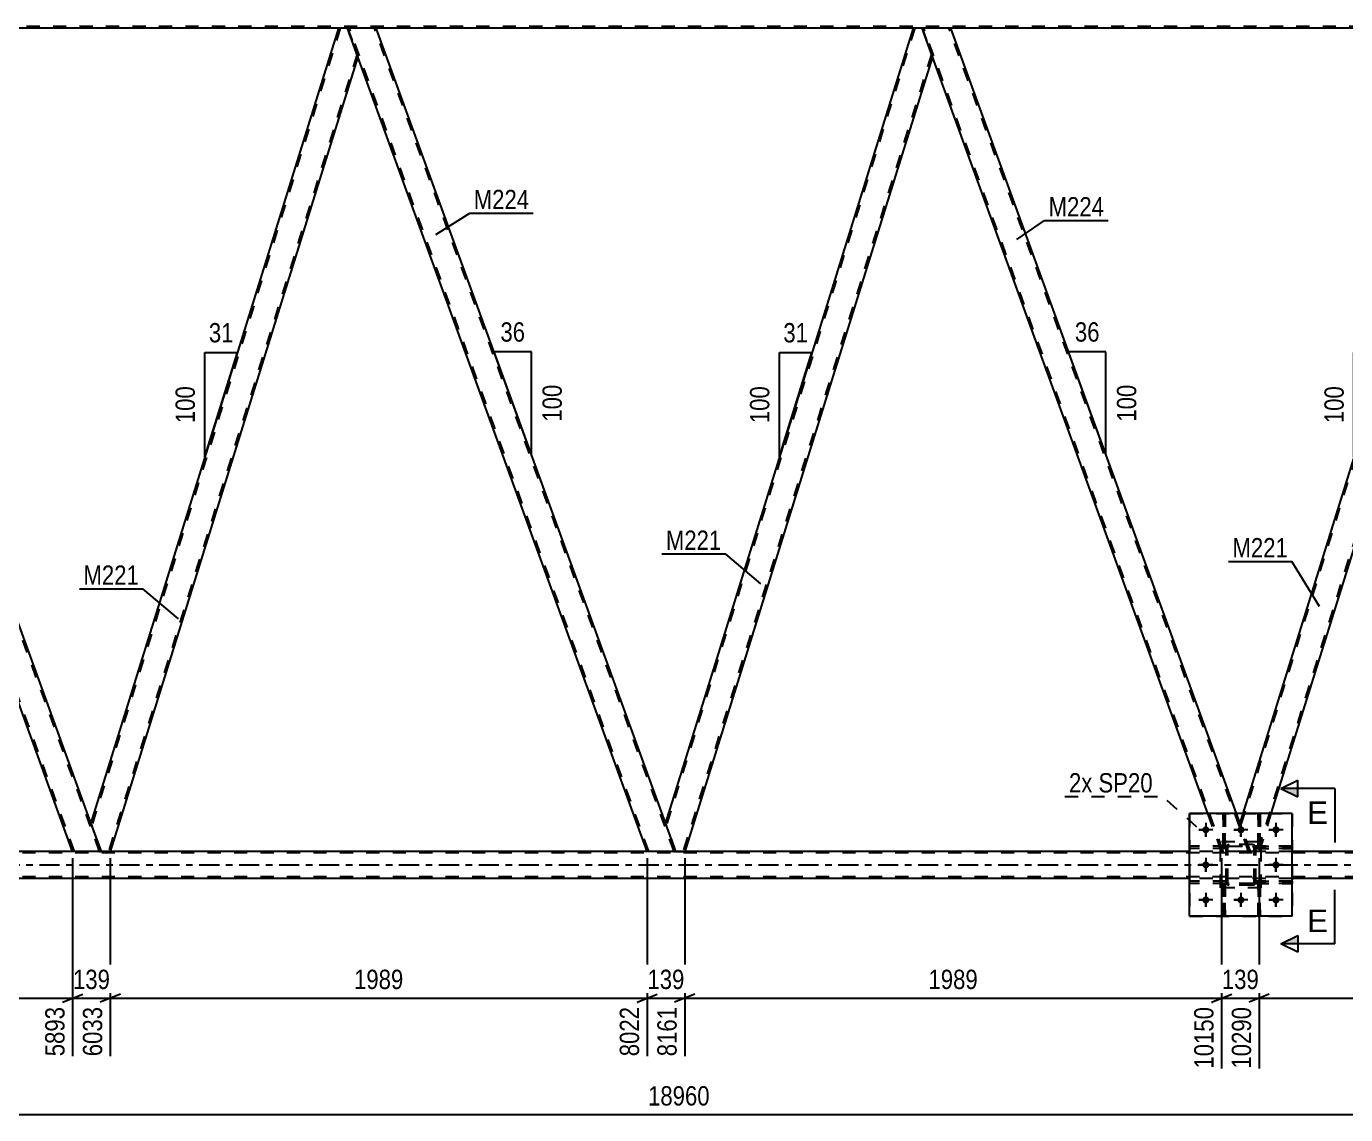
# Model space of a CAD drawing. Header units: millimetres. Extents: x 0 to 841, y 0 to 594.
# Drawn here: x 328.9 to 524.4, y 259.6 to 420.9 of the extents above; entities that cross this region are included whole.
import ezdxf

# ---------------------------------------------------------------- set-up
doc = ezdxf.new("R2010")
doc.units = ezdxf.units.MM
doc.linetypes.add('DXK_LINE_DOT2', pattern=[3.9198, 1.9599, -1.9599])
doc.linetypes.add('DXK_LINE_DOT3', pattern=[5.9187, 2.979, -0.9799, 0.9799, -0.9799])
doc.styles.add('Arial', font='ARIAL.TTF', dxfattribs={"height": 0.2})
doc.styles.add('Arial Narrow', font='ARIALN.TTF', dxfattribs={"height": 0.2})

# ---------------------------------------------------------------- blocks, each defined once
blk = doc.blocks.new('Part-122567994-4030 - 3956')
at = {"color": 7, "linetype": 'DXK_LINE_DOT2'}
for p, q in [((506.72, 299.37), (501.32, 299.37)), ((501.32, 299.05), (501.32, 299.37)), ((506.12, 299.05), (506.12, 299.37)), ((506.72, 299.37), (506.72, 299.05)), ((506.72, 299.05), (501.32, 299.05))]:
    blk.add_line(p, q, dxfattribs=at)
blk = doc.blocks.new('Part-122567994-4031 - 3956')
at = {"color": 7, "linetype": 'DXK_LINE_DOT2'}
for p, q in [((506.72, 294.17), (501.32, 294.17)), ((501.32, 293.85), (501.32, 294.17)), ((506.72, 293.85), (501.32, 293.85)), ((506.12, 293.85), (506.12, 294.17)), ((506.72, 294.17), (506.72, 293.85))]:
    blk.add_line(p, q, dxfattribs=at)
blk = doc.blocks.new('Part-122567994-4023 - 3956')
at = {"color": 7, "linetype": 'DXK_LINE_DOT2'}
for p, q in [((506.59, 293.85), (506.27, 293.85)), ((506.27, 293.85), (506.27, 289.01)), ((506.59, 289.01), (506.59, 293.85)), ((506.27, 293.25), (506.59, 293.25)), ((506.27, 289.01), (506.59, 289.01))]:
    blk.add_line(p, q, dxfattribs=at)
blk = doc.blocks.new('Part-122567994-4028 - 3956')
at = {"color": 7, "linetype": 'DXK_LINE_DOT2'}
for p, q in [((506.72, 299.13), (506.75, 299.32)), ((506.75, 299.32), (506.72, 299.13)), ((506.72, 294.09), (506.72, 299.13)), ((506.96, 299.13), (506.97, 299.22)), ((506.96, 294.09), (506.96, 299.13)), ((506.97, 299.22), (507.03, 299.3)), ((507.01, 299.57), (507.2, 299.61)), ((507.2, 299.61), (507.01, 299.57)), ((507.03, 299.3), (507.1, 299.35)), ((507.1, 299.35), (507.2, 299.37)), ((510.64, 299.61), (507.2, 299.61)), ((507.2, 299.37), (510.64, 299.37)), ((510.64, 299.61), (510.82, 299.57)), ((510.82, 299.57), (510.64, 299.61)), ((510.64, 299.37), (510.73, 299.35)), ((510.73, 299.35), (510.81, 299.3)), ((510.81, 299.3), (510.86, 299.22)), ((510.86, 299.22), (510.88, 299.13)), ((510.88, 294.09), (510.88, 299.13)), ((511.08, 299.32), (511.12, 299.13)), ((511.12, 299.13), (511.08, 299.32)), ((511.12, 294.09), (511.12, 299.13)), ((506.75, 293.91), (506.72, 294.09)), ((506.72, 294.09), (506.75, 293.91)), ((506.97, 294), (506.96, 294.09)), ((507.03, 293.92), (506.97, 294)), ((507.2, 293.61), (507.01, 293.65)), ((507.01, 293.65), (507.2, 293.61)), ((507.1, 293.87), (507.03, 293.92)), ((507.2, 293.85), (507.1, 293.87)), ((510.64, 293.85), (507.2, 293.85)), ((510.64, 293.61), (507.2, 293.61)), ((510.73, 293.87), (510.64, 293.85)), ((510.82, 293.65), (510.64, 293.61)), ((510.64, 293.61), (510.82, 293.65)), ((510.81, 293.92), (510.73, 293.87)), ((510.86, 294), (510.81, 293.92)), ((510.88, 294.09), (510.86, 294)), ((511.12, 294.09), (511.08, 293.91)), ((511.08, 293.91), (511.12, 294.09))]:
    blk.add_line(p, q, dxfattribs=at)
at = {"color": 7, "linetype": 'DXK_LINE_DOT3'}
blk.add_line((508.92, 296.61), (508.92, 296.61), dxfattribs=at)
at = {"color": 7, "linetype": 'DXK_LINE_DOT2'}
for centre, start, end in [((507.2, 299.13), 112.5, 157.5), ((507.2, 299.13), 112.5, 157.5), ((510.64, 299.13), 22.5, 67.5), ((510.64, 299.13), 22.5, 67.5), ((507.2, 294.09), 202.5, 247.5), ((507.2, 294.09), 202.5, 247.5), ((510.64, 294.09), 292.5, 337.5), ((510.64, 294.09), 292.5, 337.5)]:
    blk.add_arc(centre, 0.48, start, end, dxfattribs=at)
blk = doc.blocks.new('Part-122567994-3964 - 3956')
at = {"color": 7, "linetype": 'DXK_LINE_DOT2'}
for p, q in [((506.27, 299.37), (506.27, 304.21)), ((506.27, 304.21), (506.59, 304.21)), ((506.59, 304.21), (506.59, 299.37)), ((506.27, 299.97), (506.59, 299.97)), ((506.59, 299.37), (506.27, 299.37))]:
    blk.add_line(p, q, dxfattribs=at)
blk = doc.blocks.new('Part-122567994-4029 - 3956')
at = {"color": 7, "linetype": 'DXK_LINE_DOT2'}
for p, q in [((511.12, 293.85), (511.12, 294.17)), ((511.12, 294.17), (516.52, 294.17)), ((516.52, 293.85), (511.12, 293.85)), ((511.72, 293.85), (511.72, 294.17)), ((516.52, 294.17), (516.52, 293.85))]:
    blk.add_line(p, q, dxfattribs=at)
blk = doc.blocks.new('Bolt-122567994-3965 - 3956')
at = {"linetype": 'Continuous'}
for points in [[(504.24, 301.81, -1), (503.2, 301.81, -1)], [(509.44, 301.81, -1), (508.4, 301.81, -1)], [(514.64, 301.81, -1), (513.6, 301.81, -1)], [(504.24, 296.61, -1), (503.2, 296.61, -1)], [(514.64, 296.61, -1), (513.6, 296.61, -1)], [(504.24, 291.41, -1), (503.2, 291.41, -1)], [(509.44, 291.41, -1), (508.4, 291.41, -1)], [(514.64, 291.41, -1), (513.6, 291.41, -1)]]:
    blk.add_hatch(color=1, dxfattribs=at).paths.add_polyline_path(points)
at = {"color": 1, "linetype": 'Continuous'}
for p, q in [((504.76, 301.81), (502.68, 301.81)), ((503.72, 302.85), (503.72, 300.77)), ((509.96, 301.81), (507.88, 301.81)), ((508.92, 302.85), (508.92, 300.77)), ((515.16, 301.81), (513.08, 301.81)), ((514.12, 302.85), (514.12, 300.77)), ((503.72, 297.65), (503.72, 295.57)), ((514.12, 297.65), (514.12, 295.57)), ((504.76, 296.61), (502.68, 296.61)), ((515.16, 296.61), (513.08, 296.61)), ((504.76, 291.41), (502.68, 291.41)), ((503.72, 292.45), (503.72, 290.37)), ((509.96, 291.41), (507.88, 291.41)), ((508.92, 292.45), (508.92, 290.37)), ((515.16, 291.41), (513.08, 291.41)), ((514.12, 292.45), (514.12, 290.37))]:
    blk.add_line(p, q, dxfattribs=at)
blk = doc.blocks.new('Bolt-122567994-4036 - 3956')
at = {"color": 1, "linetype": 'Continuous'}
for p, q in [((502.68, 301.81), (503.37, 301.81)), ((503.72, 302.85), (503.72, 302.16)), ((503.72, 300.77), (503.72, 301.46)), ((504.76, 301.81), (504.06, 301.81)), ((507.88, 301.81), (508.57, 301.81)), ((508.92, 302.85), (508.92, 302.16)), ((508.92, 300.77), (508.92, 301.46)), ((509.96, 301.81), (509.26, 301.81)), ((513.08, 301.81), (513.77, 301.81)), ((514.12, 302.85), (514.12, 302.16)), ((514.12, 300.77), (514.12, 301.46)), ((515.16, 301.81), (514.46, 301.81)), ((503.72, 297.65), (503.72, 296.96)), ((514.12, 297.65), (514.12, 296.96)), ((502.68, 296.61), (503.37, 296.61)), ((503.72, 295.57), (503.72, 296.26)), ((504.76, 296.61), (504.06, 296.61)), ((513.08, 296.61), (513.77, 296.61)), ((514.12, 295.57), (514.12, 296.26)), ((515.16, 296.61), (514.46, 296.61)), ((502.68, 291.41), (503.37, 291.41)), ((503.72, 292.45), (503.72, 291.76)), ((504.76, 291.41), (504.06, 291.41)), ((507.88, 291.41), (508.57, 291.41)), ((508.92, 292.45), (508.92, 291.76)), ((509.96, 291.41), (509.26, 291.41)), ((513.08, 291.41), (513.77, 291.41)), ((514.12, 292.45), (514.12, 291.76)), ((515.16, 291.41), (514.46, 291.41)), ((503.72, 290.37), (503.72, 291.06)), ((508.92, 290.37), (508.92, 291.06)), ((514.12, 290.37), (514.12, 291.06))]:
    blk.add_line(p, q, dxfattribs=at)
blk = doc.blocks.new('Part-122567994-4042 - 3956')
at = {"color": 7, "linetype": 'DXK_LINE_DOT2'}
for p, q in [((511.47, 289.01), (511.47, 293.85)), ((511.47, 293.85), (511.79, 293.85)), ((511.79, 293.85), (511.79, 289.01)), ((511.47, 293.25), (511.79, 293.25)), ((511.79, 289.01), (511.47, 289.01))]:
    blk.add_line(p, q, dxfattribs=at)
blk = doc.blocks.new('Part-122567994-3978 - 3956')
at = {"color": 7, "linetype": 'DXK_LINE_DOT2'}
for p, q in [((511.79, 293.85), (511.47, 293.85)), ((511.47, 293.85), (511.47, 289.01)), ((511.79, 289.01), (511.79, 293.85)), ((511.47, 293.25), (511.79, 293.25)), ((511.47, 289.01), (511.79, 289.01))]:
    blk.add_line(p, q, dxfattribs=at)
blk = doc.blocks.new('Part-122567994-4046 - 3956')
at = {"color": 7, "linetype": 'DXK_LINE_DOT2'}
for p, q in [((506.72, 299.13), (506.75, 299.32)), ((506.75, 299.32), (506.72, 299.13)), ((506.72, 294.09), (506.72, 299.13)), ((506.96, 299.13), (506.97, 299.22)), ((506.96, 294.09), (506.96, 299.13)), ((506.97, 299.22), (507.03, 299.3)), ((507.01, 299.57), (507.2, 299.61)), ((507.2, 299.61), (507.01, 299.57)), ((507.03, 299.3), (507.1, 299.35)), ((507.1, 299.35), (507.2, 299.37)), ((510.64, 299.61), (507.2, 299.61)), ((507.2, 299.37), (510.64, 299.37)), ((510.64, 299.61), (510.82, 299.57)), ((510.82, 299.57), (510.64, 299.61)), ((510.64, 299.37), (510.73, 299.35)), ((510.73, 299.35), (510.81, 299.3)), ((510.81, 299.3), (510.86, 299.22)), ((510.86, 299.22), (510.88, 299.13)), ((510.88, 294.09), (510.88, 299.13)), ((511.08, 299.32), (511.12, 299.13)), ((511.12, 299.13), (511.08, 299.32)), ((511.12, 294.09), (511.12, 299.13)), ((506.75, 293.91), (506.72, 294.09)), ((506.72, 294.09), (506.75, 293.91)), ((506.97, 294), (506.96, 294.09)), ((507.03, 293.92), (506.97, 294)), ((507.2, 293.61), (507.01, 293.65)), ((507.01, 293.65), (507.2, 293.61)), ((507.1, 293.87), (507.03, 293.92)), ((507.2, 293.85), (507.1, 293.87)), ((510.64, 293.85), (507.2, 293.85)), ((510.64, 293.61), (507.2, 293.61)), ((510.73, 293.87), (510.64, 293.85)), ((510.82, 293.65), (510.64, 293.61)), ((510.64, 293.61), (510.82, 293.65)), ((510.81, 293.92), (510.73, 293.87)), ((510.86, 294), (510.81, 293.92)), ((510.88, 294.09), (510.86, 294)), ((511.12, 294.09), (511.08, 293.91)), ((511.08, 293.91), (511.12, 294.09))]:
    blk.add_line(p, q, dxfattribs=at)
at = {"color": 7, "linetype": 'DXK_LINE_DOT3'}
blk.add_line((508.92, 296.61), (508.92, 296.61), dxfattribs=at)
at = {"color": 7, "linetype": 'DXK_LINE_DOT2'}
for centre, start, end in [((507.2, 299.13), 112.5, 157.5), ((507.2, 299.13), 112.5, 157.5), ((510.64, 299.13), 22.5, 67.5), ((510.64, 299.13), 22.5, 67.5), ((507.2, 294.09), 202.5, 247.5), ((507.2, 294.09), 202.5, 247.5), ((510.64, 294.09), 292.5, 337.5), ((510.64, 294.09), 292.5, 337.5)]:
    blk.add_arc(centre, 0.48, start, end, dxfattribs=at)
blk = doc.blocks.new('Part-122567994-4047 - 3956')
at = {"color": 7, "linetype": 'DXK_LINE_DOT2'}
for p, q in [((511.92, 300.01), (505.92, 300.01)), ((505.92, 293.21), (505.92, 300.01)), ((511.92, 293.21), (511.92, 300.01)), ((511.92, 293.21), (505.92, 293.21))]:
    blk.add_line(p, q, dxfattribs=at)
blk = doc.blocks.new('Part-122567994-4234 - 3956')
at = {"color": 7, "linetype": 'DXK_LINE_DOT2'}
for p, q in [((511.47, 299.37), (511.47, 304.21)), ((511.47, 304.21), (511.79, 304.21)), ((511.79, 304.21), (511.79, 299.37)), ((511.47, 299.97), (511.79, 299.97)), ((511.79, 299.37), (511.47, 299.37))]:
    blk.add_line(p, q, dxfattribs=at)
blk = doc.blocks.new('Part-122567994-3993 - 3956')
at = {"color": 7, "linetype": 'DXK_LINE_DOT2'}
for p, q in [((511.92, 300.01), (505.92, 300.01)), ((505.92, 293.21), (505.92, 300.01)), ((511.92, 293.21), (511.92, 300.01)), ((511.92, 293.21), (505.92, 293.21))]:
    blk.add_line(p, q, dxfattribs=at)
blk = doc.blocks.new('Part-122567994-3996 - 3956')
at = {"color": 7, "linetype": 'DXK_LINE_DOT2'}
for p, q in [((511.12, 299.05), (511.12, 299.37)), ((511.12, 299.37), (516.52, 299.37)), ((511.72, 299.05), (511.72, 299.37)), ((516.52, 299.37), (516.52, 299.05)), ((516.52, 299.05), (511.12, 299.05))]:
    blk.add_line(p, q, dxfattribs=at)
blk = doc.blocks.new('Part-122567994-3999 - 3956')
at = {"color": 2, "linetype": 'Continuous'}
blk.add_line((506.59, 304.21), (506.27, 304.21), dxfattribs=at)
at = {"color": 7, "linetype": 'DXK_LINE_DOT2'}
for p, q in [((506.27, 304.21), (506.27, 299.37)), ((506.59, 299.37), (506.59, 304.21)), ((506.27, 299.97), (506.59, 299.97)), ((506.27, 299.37), (506.59, 299.37))]:
    blk.add_line(p, q, dxfattribs=at)
blk = doc.blocks.new('Part-122567994-4032 - 3956')
at = {"color": 2, "linetype": 'Continuous'}
blk.add_line((511.79, 304.21), (511.47, 304.21), dxfattribs=at)
at = {"color": 7, "linetype": 'DXK_LINE_DOT2'}
for p, q in [((511.47, 304.21), (511.47, 299.37)), ((511.79, 299.37), (511.79, 304.21)), ((511.47, 299.97), (511.79, 299.97)), ((511.47, 299.37), (511.79, 299.37))]:
    blk.add_line(p, q, dxfattribs=at)
blk = doc.blocks.new('Part-122567994-4119 - 3956')
at = {"color": 2, "linetype": 'Continuous'}
for p, q in [((465.91, 420.61), (461.66, 420.61)), ((508.28, 304.21), (465.91, 420.61)), ((504.02, 304.21), (463.2, 416.36))]:
    blk.add_line(p, q, dxfattribs=at)
at = {"color": 7, "linetype": 'DXK_LINE_DOT2'}
for p, q in [((461.66, 420.61), (463.2, 416.36)), ((506.31, 298.61), (461.91, 420.61)), ((510.06, 298.61), (465.66, 420.61)), ((506.06, 298.61), (504.02, 304.21)), ((510.32, 298.61), (508.28, 304.21)), ((510.32, 298.61), (506.06, 298.61))]:
    blk.add_line(p, q, dxfattribs=at)
blk = doc.blocks.new('Part-122567994-4065 - 3956')
at = {"color": 7, "linetype": 'DXK_LINE_DOT2'}
for p, q in [((506.27, 289.01), (506.27, 293.85)), ((506.27, 293.85), (506.59, 293.85)), ((506.59, 293.85), (506.59, 289.01)), ((506.27, 293.25), (506.59, 293.25)), ((506.59, 289.01), (506.27, 289.01))]:
    blk.add_line(p, q, dxfattribs=at)
blk = doc.blocks.new('Part-122567994-4104 - 3956')
at = {"color": 2, "linetype": 'Continuous'}
for p, q in [((295.64, 420.61), (291.39, 420.61)), ((338.5, 302.86), (295.64, 420.61)), ((335.79, 298.61), (292.93, 416.36)), ((339.73, 298.61), (335.79, 298.61)), ((340.01, 298.61), (339.73, 298.61)), ((340.01, 298.61), (340.05, 298.61))]:
    blk.add_line(p, q, dxfattribs=at)
at = {"color": 7, "linetype": 'DXK_LINE_DOT2'}
for p, q in [((291.39, 420.61), (292.93, 416.36)), ((336.05, 298.61), (291.64, 420.61)), ((339.79, 298.61), (295.39, 420.61)), ((340.05, 298.61), (338.5, 302.86)), ((339.73, 298.61), (339.9, 298.61))]:
    blk.add_line(p, q, dxfattribs=at)
blk = doc.blocks.new('Part-122567994-4124 - 3956')
at = {"color": 2, "linetype": 'Continuous'}
for p, q in [((460.34, 420.61), (423.64, 302.86)), ((461.66, 420.61), (460.34, 420.61)), ((463.2, 416.36), (461.66, 420.61)), ((463.2, 416.36), (426.5, 298.61)), ((425.18, 298.61), (423.64, 302.86)), ((425.18, 298.61), (426.5, 298.61))]:
    blk.add_line(p, q, dxfattribs=at)
at = {"color": 7, "linetype": 'DXK_LINE_DOT2'}
for p, q in [((460.59, 420.61), (423.77, 302.49)), ((463.07, 416.73), (426.25, 298.61)), ((426.23, 298.61), (426.19, 298.61)), ((426.19, 298.61), (426.23, 298.61)), ((426.23, 298.61), (426.25, 298.61)), ((426.25, 298.61), (426.23, 298.61))]:
    blk.add_line(p, q, dxfattribs=at)
blk = doc.blocks.new('Part-122567994-4134 - 3956')
at = {"color": 7, "linetype": 'DXK_LINE_DOT2'}
for p, q in [((516.52, 299.37), (511.12, 299.37)), ((511.12, 299.37), (511.12, 299.05)), ((511.72, 299.05), (511.72, 299.37)), ((516.52, 299.05), (516.52, 299.37)), ((511.12, 299.05), (516.52, 299.05))]:
    blk.add_line(p, q, dxfattribs=at)
blk = doc.blocks.new('Part-122567994-4137 - 3956')
at = {"color": 7, "linetype": 'DXK_LINE_DOT2'}
for p, q in [((516.52, 294.17), (511.12, 294.17)), ((511.12, 294.17), (511.12, 293.85)), ((511.12, 293.85), (516.52, 293.85)), ((511.72, 293.85), (511.72, 294.17)), ((516.52, 293.85), (516.52, 294.17))]:
    blk.add_line(p, q, dxfattribs=at)
blk = doc.blocks.new('Part-122567994-4140 - 3956')
at = {"color": 7, "linetype": 'DXK_LINE_DOT2'}
for p, q in [((506.72, 299.37), (501.32, 299.37)), ((501.32, 299.37), (501.32, 299.05)), ((506.12, 299.05), (506.12, 299.37)), ((506.72, 299.05), (506.72, 299.37)), ((506.72, 299.05), (501.32, 299.05))]:
    blk.add_line(p, q, dxfattribs=at)
blk = doc.blocks.new('Part-122567994-4154 - 3956')
at = {"color": 7, "linetype": 'DXK_LINE_DOT2'}
for p, q in [((501.32, 304.21), (516.52, 304.21)), ((501.32, 304.21), (501.32, 289.01)), ((516.52, 304.21), (516.52, 289.01)), ((501.32, 289.01), (516.52, 289.01))]:
    blk.add_line(p, q, dxfattribs=at)
blk = doc.blocks.new('Part-122567994-4182 - 3956')
at = {"color": 7, "linetype": 'DXK_LINE_DOT2'}
for p, q in [((506.72, 294.17), (501.32, 294.17)), ((501.32, 294.17), (501.32, 293.85)), ((506.72, 293.85), (501.32, 293.85)), ((506.12, 293.85), (506.12, 294.17)), ((506.72, 293.85), (506.72, 294.17))]:
    blk.add_line(p, q, dxfattribs=at)
blk = doc.blocks.new('Part-122567994-4205 - 3956')
at = {"color": 7, "linetype": 'DXK_LINE_DOT2'}
for p, q in [((754.27, 420.85), (54.19, 420.85)), ((380.78, 420.61), (375.2, 420.61)), ((465.91, 420.61), (460.34, 420.61))]:
    blk.add_line(p, q, dxfattribs=at)
at = {"color": 2, "linetype": 'Continuous'}
for p, q in [((375.2, 420.61), (295.64, 420.61)), ((460.34, 420.61), (380.78, 420.61)), ((545.47, 420.61), (465.91, 420.61))]:
    blk.add_line(p, q, dxfattribs=at)
blk = doc.blocks.new('Part-122567994-4211 - 3956')
at = {"color": 7, "linetype": 'DXK_LINE_DOT2'}
for p, q in [((545.72, 420.61), (508.9, 302.49)), ((548.2, 416.73), (511.38, 298.61)), ((509.19, 304.21), (508.77, 302.86)), ((513.38, 304.21), (511.63, 298.61)), ((510.32, 298.61), (508.77, 302.86)), ((511.63, 298.61), (510.32, 298.61))]:
    blk.add_line(p, q, dxfattribs=at)
at = {"color": 2, "linetype": 'Continuous'}
for p, q in [((545.47, 420.61), (509.19, 304.21)), ((546.79, 420.61), (545.47, 420.61)), ((548.34, 416.36), (546.79, 420.61)), ((548.34, 416.36), (513.38, 304.21))]:
    blk.add_line(p, q, dxfattribs=at)
blk = doc.blocks.new('Part-122567994-4226 - 3956')
at = {"color": 7, "linetype": 'DXK_LINE_DOT2'}
for p, q in [((781.08, 298.37), (100.05, 298.37)), ((341.37, 298.61), (335.79, 298.61)), ((426.5, 298.61), (420.93, 298.61)), ((516.52, 298.61), (501.32, 298.61)), ((781.08, 294.85), (100.05, 294.85)), ((516.52, 294.61), (501.32, 294.61))]:
    blk.add_line(p, q, dxfattribs=at)
at = {"color": 2, "linetype": 'Continuous'}
for p, q in [((335.79, 298.61), (261.11, 298.61)), ((420.93, 298.61), (341.37, 298.61)), ((501.32, 298.61), (426.5, 298.61)), ((591.19, 298.61), (516.52, 298.61)), ((501.32, 294.61), (261.11, 294.61)), ((671.59, 294.61), (516.52, 294.61))]:
    blk.add_line(p, q, dxfattribs=at)
at = {"color": 7, "linetype": 'DXK_LINE_DOT3'}
blk.add_line((100.05, 296.61), (781.08, 296.61), dxfattribs=at)
blk = doc.blocks.new('Part-122567994-4231 - 3956')
at = {"color": 2, "linetype": 'Continuous'}
for p, q in [((516.52, 304.21), (501.32, 304.21)), ((501.32, 289.01), (501.32, 304.21)), ((516.52, 289.01), (516.52, 304.21)), ((516.52, 289.01), (501.32, 289.01))]:
    blk.add_line(p, q, dxfattribs=at)
blk = doc.blocks.new('Part-122567994-4286 - 3956')
at = {"color": 2, "linetype": 'Continuous'}
for p, q in [((380.78, 420.61), (376.52, 420.61)), ((423.64, 302.86), (380.78, 420.61)), ((420.93, 298.61), (378.07, 416.36)), ((424.87, 298.61), (420.93, 298.61)), ((425.14, 298.61), (424.87, 298.61)), ((425.14, 298.61), (425.18, 298.61))]:
    blk.add_line(p, q, dxfattribs=at)
at = {"color": 7, "linetype": 'DXK_LINE_DOT2'}
for p, q in [((376.52, 420.61), (378.07, 416.36)), ((421.18, 298.61), (376.78, 420.61)), ((424.93, 298.61), (380.52, 420.61)), ((425.18, 298.61), (423.64, 302.86)), ((424.87, 298.61), (425.03, 298.61))]:
    blk.add_line(p, q, dxfattribs=at)
blk = doc.blocks.new('Part-122567994-4291 - 3956')
at = {"color": 2, "linetype": 'Continuous'}
for p, q in [((375.2, 420.61), (338.5, 302.86)), ((376.52, 420.61), (375.2, 420.61)), ((378.07, 416.36), (376.52, 420.61)), ((378.07, 416.36), (341.37, 298.61)), ((340.05, 298.61), (338.5, 302.86)), ((340.05, 298.61), (341.37, 298.61))]:
    blk.add_line(p, q, dxfattribs=at)
at = {"color": 7, "linetype": 'DXK_LINE_DOT2'}
for p, q in [((375.45, 420.61), (338.64, 302.49)), ((377.93, 416.73), (341.11, 298.61)), ((341.1, 298.61), (341.06, 298.61)), ((341.06, 298.61), (341.1, 298.61)), ((341.1, 298.61), (341.11, 298.61)), ((341.11, 298.61), (341.1, 298.61))]:
    blk.add_line(p, q, dxfattribs=at)
blk = doc.blocks.new('StraightDimension-122567994-5316 - 3956')
at = {"color": 7, "linetype": 'Continuous'}
for p, q in [((426.5, 297.61), (426.5, 268.25)), ((506.06, 297.61), (506.06, 266.42)), ((428, 277.46), (425, 276.26)), ((426.5, 276.86), (506.06, 276.86)), ((504.56, 276.26), (507.56, 277.46))]:
    blk.add_line(p, q, dxfattribs=at)
at = {"color": 0}
blk.add_wipeout([(470.54, 277.61), (470.54, 281.81), (462.02, 281.81), (462.02, 277.61)], dxfattribs=at)
at = {"color": 0, "linetype": 'Continuous'}
blk.add_wipeout([(505.46, 276.16), (501.26, 276.16), (501.26, 265.82), (505.46, 265.82)], dxfattribs=at)
at = {"color": 3, "style": 'Arial Narrow'}
blk.add_text('1989', height=2.863, dxfattribs=at).set_placement((462.62, 278.21))
at = {"color": 3, "linetype": 'Continuous', "style": 'Arial Narrow'}
blk.add_text('10150', height=2.863, rotation=90.0002, dxfattribs=at).set_placement((504.86, 266.42))
blk = doc.blocks.new('AngleDimension-122567994-30403 - 3956')
at = {"color": 7, "linetype": 'Continuous'}
for p, q in [((440.53, 372.53), (445.35, 372.53)), ((440.53, 357.06), (445.35, 372.53)), ((440.53, 357.06), (440.53, 372.53)), ((440.99, 358.54), (445.35, 372.53))]:
    blk.add_line(p, q, dxfattribs=at)
at = {"color": 0}
for points in [[(445.37, 373.43), (445.37, 377.63), (440.51, 377.63), (440.51, 373.43)], [(439.63, 368.14), (435.43, 368.14), (435.43, 361.46), (439.63, 361.46)]]:
    blk.add_wipeout(points, dxfattribs=at)
at = {"color": 3, "style": 'Arial Narrow'}
blk.add_text('31', height=2.863, dxfattribs=at).set_placement((441.11, 374.03))
blk.add_text('100', height=2.863, rotation=90.0002, dxfattribs=at).set_placement((439.03, 362.06))
blk = doc.blocks.new('StraightDimension-122567994-5278 - 3956')
at = {"color": 7, "linetype": 'Continuous'}
for p, q in [((341.37, 297.61), (341.37, 268.25)), ((420.93, 297.61), (420.93, 268.25)), ((342.87, 277.46), (339.87, 276.26)), ((341.37, 276.86), (420.93, 276.86)), ((419.43, 276.26), (422.43, 277.46))]:
    blk.add_line(p, q, dxfattribs=at)
at = {"color": 0}
blk.add_wipeout([(385.4, 277.61), (385.4, 281.81), (376.89, 281.81), (376.89, 277.61)], dxfattribs=at)
at = {"color": 0, "linetype": 'Continuous'}
blk.add_wipeout([(420.33, 276.16), (416.13, 276.16), (416.13, 267.65), (420.33, 267.65)], dxfattribs=at)
at = {"color": 3, "style": 'Arial Narrow'}
blk.add_text('1989', height=2.863, dxfattribs=at).set_placement((377.49, 278.21))
at = {"color": 3, "linetype": 'Continuous', "style": 'Arial Narrow'}
blk.add_text('8022', height=2.863, rotation=90.0002, dxfattribs=at).set_placement((419.73, 268.25))
blk = doc.blocks.new('AngleDimension-122567994-30431 - 3956')
at = {"color": 7, "linetype": 'Continuous'}
for p, q in [((525.66, 372.53), (530.48, 372.53)), ((525.66, 357.06), (530.48, 372.53)), ((525.66, 357.06), (525.66, 372.53)), ((526.13, 358.54), (530.48, 372.53))]:
    blk.add_line(p, q, dxfattribs=at)
at = {"color": 0}
for points in [[(530.5, 373.43), (530.5, 377.63), (525.65, 377.63), (525.65, 373.43)], [(524.76, 368.14), (520.56, 368.14), (520.56, 361.46), (524.76, 361.46)]]:
    blk.add_wipeout(points, dxfattribs=at)
at = {"color": 3, "style": 'Arial Narrow'}
blk.add_text('31', height=2.863, dxfattribs=at).set_placement((526.25, 374.03))
blk.add_text('100', height=2.863, rotation=90.0002, dxfattribs=at).set_placement((524.16, 362.06))
blk = doc.blocks.new('StraightDimension-122567994-5259 - 3956')
at = {"color": 7, "linetype": 'Continuous'}
for p, q in [((335.79, 297.61), (335.79, 268.25)), ((341.37, 297.61), (341.37, 268.25)), ((334.29, 276.26), (337.29, 277.46)), ((335.79, 276.86), (341.37, 276.86)), ((342.87, 277.46), (339.87, 276.26))]:
    blk.add_line(p, q, dxfattribs=at)
at = {"color": 0}
blk.add_wipeout([(341.92, 277.61), (341.92, 281.81), (335.24, 281.81), (335.24, 277.61)], dxfattribs=at)
at = {"color": 0, "linetype": 'Continuous'}
blk.add_wipeout([(340.77, 276.16), (336.57, 276.16), (336.57, 267.65), (340.77, 267.65)], dxfattribs=at)
at = {"color": 3, "style": 'Arial Narrow'}
blk.add_text('139', height=2.863, dxfattribs=at).set_placement((335.84, 278.21))
at = {"color": 3, "linetype": 'Continuous', "style": 'Arial Narrow'}
blk.add_text('6033', height=2.863, rotation=90.0002, dxfattribs=at).set_placement((340.17, 268.25))
blk = doc.blocks.new('StraightDimension-122567994-5354 - 3956')
at = {"color": 7, "linetype": 'Continuous'}
for p, q in [((511.63, 297.61), (511.63, 266.42)), ((591.19, 297.61), (591.19, 266.42)), ((513.13, 277.46), (510.13, 276.26)), ((511.63, 276.86), (591.19, 276.86)), ((589.69, 276.26), (592.69, 277.46))]:
    blk.add_line(p, q, dxfattribs=at)
at = {"color": 0}
blk.add_wipeout([(555.67, 277.61), (555.67, 281.81), (547.16, 281.81), (547.16, 277.61)], dxfattribs=at)
at = {"color": 0, "linetype": 'Continuous'}
blk.add_wipeout([(590.59, 276.16), (586.39, 276.16), (586.39, 265.82), (590.59, 265.82)], dxfattribs=at)
at = {"color": 3, "style": 'Arial Narrow'}
blk.add_text('1989', height=2.863, dxfattribs=at).set_placement((547.76, 278.21))
at = {"color": 3, "linetype": 'Continuous', "style": 'Arial Narrow'}
blk.add_text('12279', height=2.863, rotation=90.0002, dxfattribs=at).set_placement((589.99, 266.42))
blk = doc.blocks.new('StraightDimension-122567994-5190 - 3956')
at = {"color": 7, "linetype": 'Continuous'}
blk.add_line((53.55, 259.6), (797.7, 259.6), dxfattribs=at)
at = {"color": 0}
blk.add_wipeout([(430.8, 260.35), (430.8, 264.55), (420.46, 264.55), (420.46, 260.35)], dxfattribs=at)
at = {"color": 3, "style": 'Arial Narrow'}
blk.add_text('18960', height=2.863, dxfattribs=at).set_placement((421.06, 260.95))
blk = doc.blocks.new('StraightDimension-122567994-5240 - 3956')
at = {"color": 7, "linetype": 'Continuous'}
for p, q in [((256.23, 297.61), (256.23, 268.25)), ((335.79, 297.61), (335.79, 268.25)), ((257.73, 277.46), (254.73, 276.26)), ((256.23, 276.86), (335.79, 276.86)), ((334.29, 276.26), (337.29, 277.46))]:
    blk.add_line(p, q, dxfattribs=at)
at = {"color": 0}
blk.add_wipeout([(300.27, 277.61), (300.27, 281.81), (291.76, 281.81), (291.76, 277.61)], dxfattribs=at)
at = {"color": 0, "linetype": 'Continuous'}
blk.add_wipeout([(335.19, 276.16), (330.99, 276.16), (330.99, 267.65), (335.19, 267.65)], dxfattribs=at)
at = {"color": 3, "style": 'Arial Narrow'}
blk.add_text('1989', height=2.863, dxfattribs=at).set_placement((292.36, 278.21))
at = {"color": 3, "linetype": 'Continuous', "style": 'Arial Narrow'}
blk.add_text('5893', height=2.863, rotation=90.0002, dxfattribs=at).set_placement((334.59, 268.25))
blk = doc.blocks.new('StraightDimension-122567994-5297 - 3956')
at = {"color": 7, "linetype": 'Continuous'}
for p, q in [((420.93, 297.61), (420.93, 268.25)), ((426.5, 297.61), (426.5, 268.25)), ((419.43, 276.26), (422.43, 277.46)), ((420.93, 276.86), (426.5, 276.86)), ((428, 277.46), (425, 276.26))]:
    blk.add_line(p, q, dxfattribs=at)
at = {"color": 0}
blk.add_wipeout([(427.05, 277.61), (427.05, 281.81), (420.37, 281.81), (420.37, 277.61)], dxfattribs=at)
at = {"color": 0, "linetype": 'Continuous'}
blk.add_wipeout([(425.9, 276.16), (421.7, 276.16), (421.7, 267.65), (425.9, 267.65)], dxfattribs=at)
at = {"color": 3, "style": 'Arial Narrow'}
blk.add_text('139', height=2.863, dxfattribs=at).set_placement((420.97, 278.21))
at = {"color": 3, "linetype": 'Continuous', "style": 'Arial Narrow'}
blk.add_text('8161', height=2.863, rotation=90.0002, dxfattribs=at).set_placement((425.3, 268.25))
blk = doc.blocks.new('StraightDimension-122567994-5335 - 3956')
at = {"color": 7, "linetype": 'Continuous'}
for p, q in [((506.06, 297.61), (506.06, 266.42)), ((511.63, 297.61), (511.63, 266.42)), ((504.56, 276.26), (507.56, 277.46)), ((506.06, 276.86), (511.63, 276.86)), ((513.13, 277.46), (510.13, 276.26))]:
    blk.add_line(p, q, dxfattribs=at)
at = {"color": 0}
blk.add_wipeout([(512.19, 277.61), (512.19, 281.81), (505.5, 281.81), (505.5, 277.61)], dxfattribs=at)
at = {"color": 0, "linetype": 'Continuous'}
blk.add_wipeout([(511.03, 276.16), (506.83, 276.16), (506.83, 265.82), (511.03, 265.82)], dxfattribs=at)
at = {"color": 3, "style": 'Arial Narrow'}
blk.add_text('139', height=2.863, dxfattribs=at).set_placement((506.1, 278.21))
at = {"color": 3, "linetype": 'Continuous', "style": 'Arial Narrow'}
blk.add_text('10290', height=2.863, rotation=90.0002, dxfattribs=at).set_placement((510.43, 266.42))
blk = doc.blocks.new('AngleDimension-122567994-30375 - 3956')
at = {"color": 7, "linetype": 'Continuous'}
for p, q in [((355.4, 372.53), (360.22, 372.53)), ((355.4, 357.06), (360.22, 372.53)), ((355.4, 357.06), (355.4, 372.53)), ((355.86, 358.54), (360.22, 372.53))]:
    blk.add_line(p, q, dxfattribs=at)
at = {"color": 0}
for points in [[(360.23, 373.43), (360.23, 377.63), (355.38, 377.63), (355.38, 373.43)], [(354.5, 368.14), (350.3, 368.14), (350.3, 361.46), (354.5, 361.46)]]:
    blk.add_wipeout(points, dxfattribs=at)
at = {"color": 3, "style": 'Arial Narrow'}
blk.add_text('31', height=2.863, dxfattribs=at).set_placement((355.98, 374.03))
blk.add_text('100', height=2.863, rotation=90.0002, dxfattribs=at).set_placement((353.9, 362.06))
blk = doc.blocks.new('AngleDimension-122567994-30405 - 3956')
at = {"color": 7, "linetype": 'Continuous'}
for p, q in [((402.3, 361.47), (398.24, 372.64)), ((403.78, 372.64), (398.24, 372.64)), ((403.78, 357.41), (398.24, 372.64)), ((403.78, 357.41), (403.78, 372.64))]:
    blk.add_line(p, q, dxfattribs=at)
at = {"color": 0}
for points in [[(403.44, 373.54), (403.44, 377.74), (398.58, 377.74), (398.58, 373.54)], [(408.88, 368.37), (404.68, 368.37), (404.68, 361.68), (408.88, 361.68)]]:
    blk.add_wipeout(points, dxfattribs=at)
at = {"color": 3, "style": 'Arial Narrow'}
blk.add_text('36', height=2.863, dxfattribs=at).set_placement((399.18, 374.14))
blk.add_text('100', height=2.863, rotation=90.0002, dxfattribs=at).set_placement((408.28, 362.28))
blk = doc.blocks.new('AngleDimension-122567994-30433 - 3956')
at = {"color": 7, "linetype": 'Continuous'}
for p, q in [((487.44, 361.47), (483.37, 372.64)), ((488.91, 372.64), (483.37, 372.64)), ((488.91, 357.41), (483.37, 372.64)), ((488.91, 357.41), (488.91, 372.64))]:
    blk.add_line(p, q, dxfattribs=at)
at = {"color": 0}
for points in [[(488.57, 373.54), (488.57, 377.74), (483.72, 377.74), (483.72, 373.54)], [(494.01, 368.37), (489.81, 368.37), (489.81, 361.68), (494.01, 361.68)]]:
    blk.add_wipeout(points, dxfattribs=at)
at = {"color": 3, "style": 'Arial Narrow'}
blk.add_text('36', height=2.863, dxfattribs=at).set_placement((484.32, 374.14))
blk.add_text('100', height=2.863, rotation=90.0002, dxfattribs=at).set_placement((493.41, 362.28))
blk = doc.blocks.new('Mark-122567994-4115 - 3956')
at = {"color": 0}
blk.add_wipeout([(488.64, 392.69), (488.64, 395.69), (480.42, 395.69), (480.42, 392.69)], dxfattribs=at)
blk.add_wipeout([(488.64, 392.69), (488.64, 395.69), (480.42, 395.69), (480.42, 392.69)], dxfattribs=at)
at = {"color": 30, "linetype": 'Continuous'}
for p, q in [((475.69, 389.27), (479.82, 392.09)), ((479.82, 392.09), (489.24, 392.09))]:
    blk.add_line(p, q, dxfattribs=at)
at = {"color": 3, "style": 'Arial Narrow'}
blk.add_text('M224', height=2.863, dxfattribs=at).set_placement((480.42, 392.69))
blk = doc.blocks.new('Mark-122567994-4120 - 3956')
at = {"color": 0}
blk.add_wipeout([(431.92, 343.28), (431.92, 346.28), (423.7, 346.28), (423.7, 343.28)], dxfattribs=at)
blk.add_wipeout([(431.92, 343.28), (431.92, 346.28), (423.7, 346.28), (423.7, 343.28)], dxfattribs=at)
at = {"color": 30, "linetype": 'Continuous'}
for p in [(423.1, 342.68), (437.78, 338.23)]:
    blk.add_line(p, (432.52, 342.68), dxfattribs=at)
at = {"color": 3, "style": 'Arial Narrow'}
blk.add_text('M221', height=2.863, dxfattribs=at).set_placement((423.7, 343.28))
blk = doc.blocks.new('Mark-122567994-4207 - 3956')
at = {"color": 0}
blk.add_wipeout([(515.89, 342.17), (515.89, 345.17), (507.67, 345.17), (507.67, 342.17)], dxfattribs=at)
blk.add_wipeout([(515.89, 342.17), (515.89, 345.17), (507.67, 345.17), (507.67, 342.17)], dxfattribs=at)
at = {"color": 30, "linetype": 'Continuous'}
for p in [(507.07, 341.57), (520.57, 334.87)]:
    blk.add_line(p, (516.49, 341.57), dxfattribs=at)
at = {"color": 3, "style": 'Arial Narrow'}
blk.add_text('M221', height=2.863, dxfattribs=at).set_placement((507.67, 342.17))
blk = doc.blocks.new('Mark-122567994-4282 - 3956')
at = {"color": 0}
blk.add_wipeout([(403.46, 393.77), (403.46, 396.77), (395.23, 396.77), (395.23, 393.77)], dxfattribs=at)
blk.add_wipeout([(403.46, 393.77), (403.46, 396.77), (395.23, 396.77), (395.23, 393.77)], dxfattribs=at)
at = {"color": 30, "linetype": 'Continuous'}
for p, q in [((389.59, 390.01), (394.63, 393.17)), ((394.63, 393.17), (404.06, 393.17))]:
    blk.add_line(p, q, dxfattribs=at)
at = {"color": 3, "style": 'Arial Narrow'}
blk.add_text('M224', height=2.863, dxfattribs=at).set_placement((395.23, 393.77))
blk = doc.blocks.new('Mark-122567994-4287 - 3956')
at = {"color": 0}
blk.add_wipeout([(345.61, 338.11), (345.61, 341.11), (337.39, 341.11), (337.39, 338.11)], dxfattribs=at)
blk.add_wipeout([(345.61, 338.11), (345.61, 341.11), (337.39, 341.11), (337.39, 338.11)], dxfattribs=at)
at = {"color": 30, "linetype": 'Continuous'}
for p in [(336.79, 337.51), (351.46, 333.06)]:
    blk.add_line(p, (346.21, 337.51), dxfattribs=at)
at = {"color": 3, "style": 'Arial Narrow'}
blk.add_text('M221', height=2.863, dxfattribs=at).set_placement((337.39, 338.11))
blk = doc.blocks.new('SectionMark-122567994-5554 - 3956')
at = {"linetype": 'Continuous'}
for points in [[(517.34, 307.93), (517.34, 306.68), (514.84, 307.93)], [(517.34, 286.15), (517.34, 284.9), (514.84, 284.9)]]:
    blk.add_hatch(color=6, dxfattribs=at).paths.add_polyline_path(points)
at = {"color": 6, "linetype": 'Continuous'}
for p, q in [((514.84, 307.93), (517.34, 309.18)), ((517.34, 306.68), (517.34, 309.18)), ((522.84, 307.93), (514.84, 307.93)), ((514.84, 307.93), (517.34, 306.68)), ((522.84, 307.93), (522.84, 299.93)), ((522.84, 284.9), (522.84, 292.9)), ((514.84, 284.9), (517.34, 286.15)), ((517.34, 286.15), (517.34, 283.65)), ((522.84, 284.9), (514.84, 284.9)), ((517.34, 283.65), (514.84, 284.9))]:
    blk.add_line(p, q, dxfattribs=at)
at = {"color": 0, "linetype": 'Continuous'}
for points in [[(521.84, 302.68), (521.84, 306.18), (518.73, 306.18), (518.73, 302.68)], [(521.84, 286.65), (521.84, 290.15), (518.73, 290.15), (518.73, 286.65)]]:
    blk.add_wipeout(points, dxfattribs=at)
at = {"color": 3, "linetype": 'Continuous', "style": 'Arial'}
for p in [(518.73, 302.68), (518.73, 286.65)]:
    blk.add_text('E', height=3.34, dxfattribs=at).set_placement(p)
blk = doc.blocks.new('MarkSet-122567994-5631 - 3956')
at = {"color": 30, "linetype": 'DXK_LINE_DOT2'}
blk.add_line((502.39, 302.21), (497.35, 306.74), dxfattribs=at)
at = {"color": 0}
blk.add_wipeout([(486.91, 307.34), (486.91, 310.34), (483.44, 310.34), (483.44, 307.34)], dxfattribs=at)
blk.add_wipeout([(486.91, 307.34), (486.91, 310.34), (483.44, 310.34), (483.44, 307.34)], dxfattribs=at)
blk.add_wipeout([(495.85, 307.34), (495.85, 310.34), (487.81, 310.34), (487.81, 307.34)], dxfattribs=at)
blk.add_wipeout([(495.85, 307.34), (495.85, 310.34), (487.81, 310.34), (487.81, 307.34)], dxfattribs=at)
at = {"color": 30, "linetype": 'DXK_LINE_DOT2'}
blk.add_line((482.84, 306.74), (497.35, 306.74), dxfattribs=at)
at = {"color": 3, "style": 'Arial Narrow'}
for s, p in [('2x', (483.44, 307.34)), ('SP20', (487.81, 307.34))]:
    blk.add_text(s, height=2.863, dxfattribs=at).set_placement(p)

msp = doc.modelspace()

# ---------------------------------------------------------------- block references
for name in ['Part-122567994-4205 - 3956', 'Part-122567994-4104 - 3956', 'Part-122567994-4291 - 3956', 'Part-122567994-4286 - 3956', 'Part-122567994-4124 - 3956', 'Part-122567994-4119 - 3956', 'Part-122567994-4211 - 3956', 'Part-122567994-4154 - 3956', 'Part-122567994-4231 - 3956', 'Part-122567994-3964 - 3956', 'Part-122567994-3999 - 3956', 'Part-122567994-4234 - 3956', 'Part-122567994-4032 - 3956', 'Bolt-122567994-3965 - 3956', 'Bolt-122567994-4036 - 3956', 'Part-122567994-4030 - 3956', 'Part-122567994-4140 - 3956', 'Part-122567994-4047 - 3956', 'Part-122567994-3993 - 3956', 'Part-122567994-4028 - 3956', 'Part-122567994-4046 - 3956', 'Part-122567994-3996 - 3956', 'Part-122567994-4134 - 3956', 'Part-122567994-4226 - 3956', 'Part-122567994-4031 - 3956', 'Part-122567994-4182 - 3956', 'Part-122567994-4023 - 3956', 'Part-122567994-4065 - 3956', 'Part-122567994-4029 - 3956', 'Part-122567994-4137 - 3956', 'Part-122567994-4042 - 3956', 'Part-122567994-3978 - 3956']:
    msp.add_blockref(name, (0, 0))

# ---------------------------------------------------------------- next in the draw order: block references
for name in ['AngleDimension-122567994-30403 - 3956', 'AngleDimension-122567994-30431 - 3956', 'StraightDimension-122567994-5278 - 3956', 'StraightDimension-122567994-5316 - 3956', 'StraightDimension-122567994-5354 - 3956']:
    msp.add_blockref(name, (0, 0))

# ---------------------------------------------------------------- next in the draw order: block references
msp.add_blockref('StraightDimension-122567994-5259 - 3956', (0, 0))

# ---------------------------------------------------------------- next in the draw order: block references
msp.add_blockref('StraightDimension-122567994-5190 - 3956', (0, 0))

# ---------------------------------------------------------------- next in the draw order: block references
for name in ['Mark-122567994-4282 - 3956', 'Mark-122567994-4115 - 3956', 'AngleDimension-122567994-30375 - 3956', 'AngleDimension-122567994-30405 - 3956', 'AngleDimension-122567994-30433 - 3956', 'Mark-122567994-4120 - 3956', 'Mark-122567994-4207 - 3956', 'Mark-122567994-4287 - 3956', 'MarkSet-122567994-5631 - 3956', 'SectionMark-122567994-5554 - 3956', 'StraightDimension-122567994-5240 - 3956', 'StraightDimension-122567994-5297 - 3956', 'StraightDimension-122567994-5335 - 3956']:
    msp.add_blockref(name, (0, 0))

doc.saveas('drawing.dxf')
